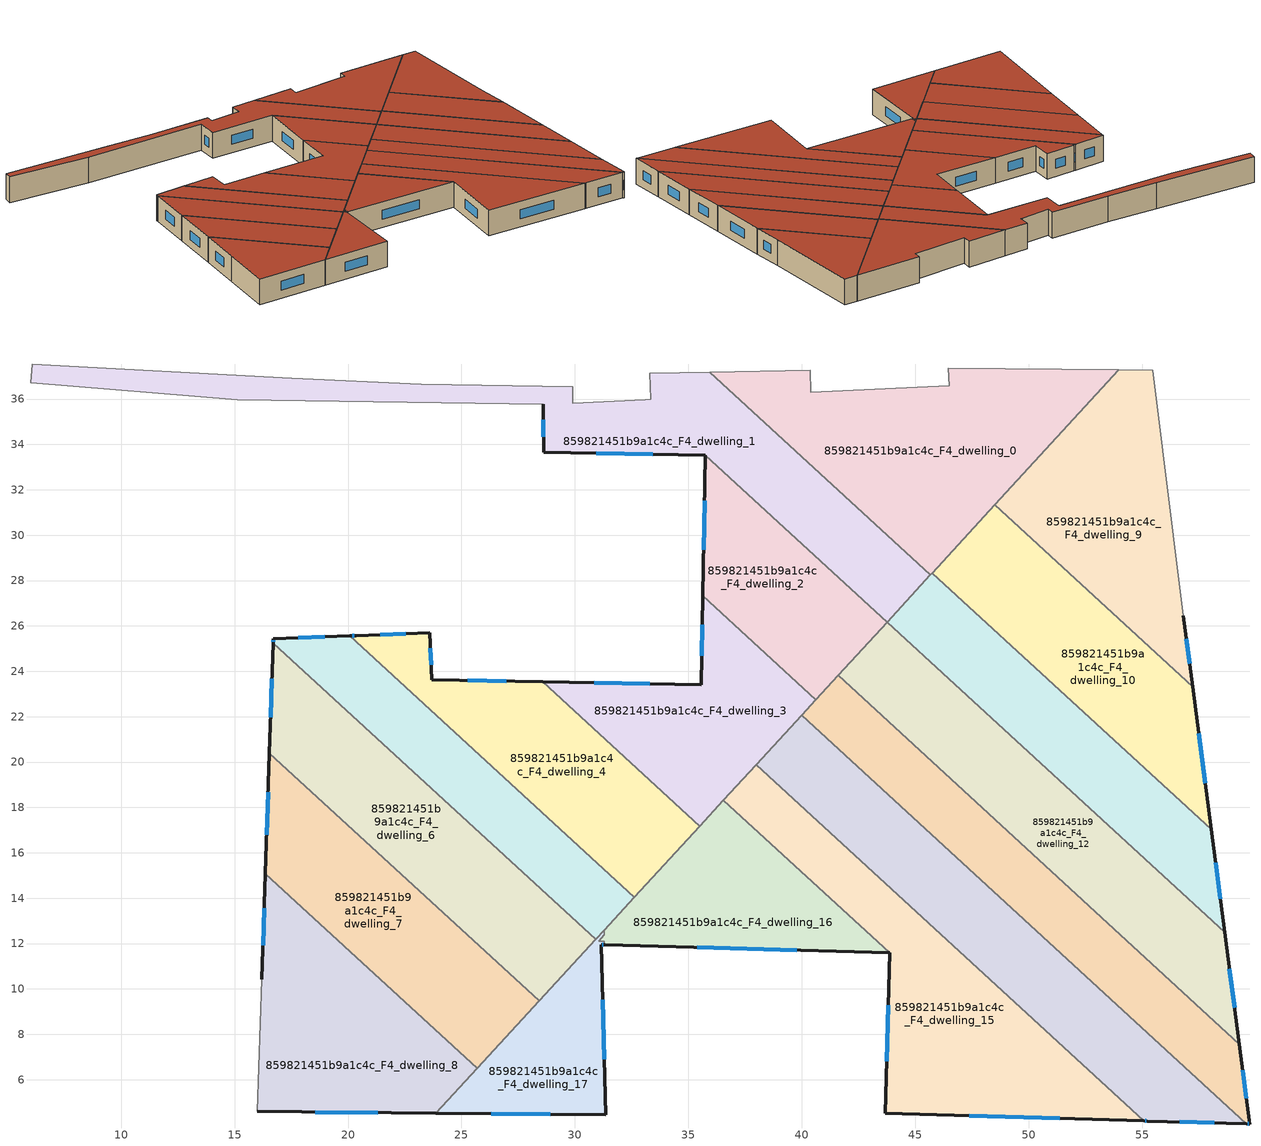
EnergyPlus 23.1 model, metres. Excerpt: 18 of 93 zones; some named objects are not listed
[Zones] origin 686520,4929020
859821451b9a1c4c_F4_dwelling_0
 floor to 859821451b9a1c4c_F3_dwelling_0 (EU_floor_Construction): 53.98,37.29 45.67,28.25 35.95,37.19 40.37,37.27 40.41,36.31 46.5,36.59 46.46,37.35 z12
 wall adiabatic (EU_wall_Construction): 53.98,37.29 46.46,37.35 46.5,36.59 40.41,36.31 40.37,37.27 35.95,37.19 z12:15
 wall to 859821451b9a1c4c_F4_dwelling_1 (EU_wall_Construction): 35.95,37.19 45.67,28.25 z12:15
 wall to 859821451b9a1c4c_F4_dwelling_9 (EU_wall_Construction): 48.51,31.33 53.98,37.29 z12:15
 wall to 859821451b9a1c4c_F4_dwelling_10 (EU_wall_Construction): 45.75,28.33 48.51,31.33 z12:15
 wall to 859821451b9a1c4c_F4_dwelling_11 (EU_wall_Construction): 45.67,28.25 45.75,28.33 z12:15
 roof outside (EU_roof_Construction): 45.67,28.25 53.98,37.29 46.46,37.35 46.5,36.59 40.41,36.31 40.37,37.27 35.95,37.19 z15
859821451b9a1c4c_F4_dwelling_1
 floor to 859821451b9a1c4c_F3_dwelling_1 (EU_floor_Construction): 45.67,28.25 43.76,26.17 35.76,33.53 28.63,33.66 28.6,35.77 15.13,35.97 6.02,36.73 6.08,37.55 17.53,36.93 23.24,36.66 29.9,36.54 29.92,35.83 33.09,35.98 33.34,35.99 33.3,37.13 35.95,37.19 z12
 wall outside (EU_wall_Construction): 28.6,35.77 28.63,33.66 35.76,33.53 z12:15
 wall adiabatic (EU_wall_Construction): 35.95,37.19 33.3,37.13 33.34,35.99 33.09,35.98 29.92,35.83 29.9,36.54 23.24,36.66 17.53,36.93 6.08,37.55 6.02,36.73 15.13,35.97 28.6,35.77 z12:15
 wall to 859821451b9a1c4c_F4_dwelling_2 (EU_wall_Construction): 35.76,33.53 43.76,26.17 z12:15
 wall to 859821451b9a1c4c_F4_dwelling_11 (EU_wall_Construction): 43.76,26.17 45.67,28.25 z12:15
 window (EU_Window_Construction): 30.94,33.61 33.44,33.57 / 28.61,35.08 28.62,34.34 z12.98:14.02
 roof outside (EU_roof_Construction): 43.76,26.17 45.67,28.25 35.95,37.19 33.3,37.13 33.34,35.99 33.09,35.98 29.92,35.83 29.9,36.54 23.24,36.66 17.53,36.93 6.08,37.55 6.02,36.73 15.13,35.97 28.6,35.77 28.63,33.66 35.76,33.53 z15
859821451b9a1c4c_F4_dwelling_10
 floor to 859821451b9a1c4c_F3_dwelling_10 (EU_floor_Construction): 57.23,23.32 58.05,17.03 45.75,28.33 48.51,31.33 z12
 wall outside (EU_wall_Construction): 58.05,17.03 57.23,23.32 z12:15
 wall to 859821451b9a1c4c_F4_dwelling_9 (EU_wall_Construction): 57.23,23.32 48.51,31.33 z12:15
 wall to 859821451b9a1c4c_F4_dwelling_11 (EU_wall_Construction): 45.75,28.33 58.05,17.03 z12:15
 window (EU_Window_Construction): 57.78,19.08 57.49,21.27 z12.98:14.02
 roof outside (EU_roof_Construction): 58.05,17.03 57.23,23.32 48.51,31.33 45.75,28.33 z15
859821451b9a1c4c_F4_dwelling_11
 floor to 859821451b9a1c4c_F3_dwelling_11 (EU_floor_Construction): 58.05,17.03 58.64,12.5 43.76,26.17 45.75,28.33 z12
 wall outside (EU_wall_Construction): 58.64,12.5 58.05,17.03 z12:15
 wall to 859821451b9a1c4c_F4_dwelling_12 (EU_wall_Construction): 43.76,26.17 58.64,12.5 z12:15
 window (EU_Window_Construction): 58.45,13.97 58.24,15.56 z12.98:14.02
 roof outside (EU_roof_Construction): 58.64,12.5 58.05,17.03 45.75,28.33 43.76,26.17 z15
859821451b9a1c4c_F4_dwelling_12
 floor to 859821451b9a1c4c_F3_dwelling_12 (EU_floor_Construction): 58.64,12.5 59.29,7.57 41.6,23.82 43.76,26.17 z12
 wall outside (EU_wall_Construction): 59.29,7.57 58.64,12.5 z12:15
 wall to 859821451b9a1c4c_F4_dwelling_13 (EU_wall_Construction): 41.6,23.82 59.29,7.57 z12:15
 wall to 859821451b9a1c4c_F4_dwelling_2 (EU_wall_Construction): 43.76,26.17 41.6,23.82 z12:15
 window (EU_Window_Construction): 59.08,9.17 58.85,10.9 z12.98:14.02
 roof outside (EU_roof_Construction): 59.29,7.57 58.64,12.5 43.76,26.17 41.6,23.82 z15
859821451b9a1c4c_F4_dwelling_13
 floor to 859821451b9a1c4c_F3_dwelling_13 (EU_floor_Construction): 59.29,7.57 59.74,4.05 59.6,4.05 39.99,22.07 41.6,23.82 z12
 wall outside (EU_wall_Construction): 59.6,4.05 59.74,4.05 59.29,7.57 z12:15
 wall to 859821451b9a1c4c_F4_dwelling_14 (EU_wall_Construction): 39.99,22.07 59.6,4.05 z12:15
 wall to 859821451b9a1c4c_F4_dwelling_3 (EU_wall_Construction): 40.63,22.76 39.99,22.07 z12:15
 wall to 859821451b9a1c4c_F4_dwelling_2 (EU_wall_Construction): 41.6,23.82 40.63,22.76 z12:15
 window (EU_Window_Construction): 59.6,5.19 59.43,6.42 / 59.65,4.05 59.7,4.05 z12.98:14.02
 roof outside (EU_roof_Construction): 59.74,4.05 59.29,7.57 41.6,23.82 39.99,22.07 59.6,4.05 z15
859821451b9a1c4c_F4_dwelling_14
 floor to 859821451b9a1c4c_F3_dwelling_14 (EU_floor_Construction): 59.6,4.05 55.24,4.18 55.08,4.18 37.99,19.89 39.99,22.07 z12
 wall outside (EU_wall_Construction): 55.08,4.18 55.24,4.18 59.6,4.05 z12:15
 wall to 859821451b9a1c4c_F4_dwelling_15 (EU_wall_Construction): 37.99,19.89 55.08,4.18 z12:15
 wall to 859821451b9a1c4c_F4_dwelling_3 (EU_wall_Construction): 39.99,22.07 37.99,19.89 z12:15
 window (EU_Window_Construction): 56.66,4.14 58.18,4.09 / 55.13,4.18 55.19,4.18 z12.98:14.02
 roof outside (EU_roof_Construction): 59.6,4.05 39.99,22.07 37.99,19.89 55.08,4.18 55.24,4.18 z15
859821451b9a1c4c_F4_dwelling_15
 floor to 859821451b9a1c4c_F3_dwelling_15 (EU_floor_Construction): 43.88,11.59 36.55,18.32 37.99,19.89 55.08,4.18 43.68,4.52 z12
 wall outside (EU_wall_Construction): 43.88,11.59 43.68,4.52 55.08,4.18 z12:15
 wall to 859821451b9a1c4c_F4_dwelling_16 (EU_wall_Construction): 36.55,18.32 43.88,11.59 z12:15
 wall to 859821451b9a1c4c_F4_dwelling_3 (EU_wall_Construction): 37.99,19.89 36.55,18.32 z12:15
 window (EU_Window_Construction): 47.39,4.41 51.37,4.29 / 43.81,9.29 43.74,6.82 z12.98:14.02
 roof outside (EU_roof_Construction): 55.08,4.18 37.99,19.89 36.55,18.32 43.88,11.59 43.68,4.52 z15
859821451b9a1c4c_F4_dwelling_16
 floor to 859821451b9a1c4c_F3_dwelling_16 (EU_floor_Construction): 43.88,11.59 31.31,11.95 31.3,12.1 31.05,12.11 31.3,12.38 31.29,12.6 36.55,18.32 z12
 wall outside (EU_wall_Construction): 31.31,11.95 43.88,11.59 z12:15
 wall to 859821451b9a1c4c_F4_dwelling_17 (EU_wall_Construction): 31.29,12.6 31.3,12.38 31.05,12.11 31.3,12.1 31.31,11.95 z12:15
 wall to 859821451b9a1c4c_F4_dwelling_4 (EU_wall_Construction): 35.5,17.18 32.62,14.05 z12:15
 wall to 859821451b9a1c4c_F4_dwelling_5 (EU_wall_Construction): 32.62,14.04 31.29,12.6 z12:15
 wall to 859821451b9a1c4c_F4_dwelling_3 (EU_wall_Construction): 36.55,18.32 35.5,17.18 z12:15
 window (EU_Window_Construction): 35.39,11.83 39.79,11.71 z12.98:14.02
 roof outside (EU_roof_Construction): 43.88,11.59 36.55,18.32 31.29,12.6 31.3,12.38 31.05,12.11 31.3,12.1 31.31,11.95 z15
859821451b9a1c4c_F4_dwelling_17
 floor to 859821451b9a1c4c_F3_dwelling_17 (EU_floor_Construction): 31.29,12.6 31.3,12.38 31.05,12.11 31.3,12.1 31.31,11.95 31.16,11.96 31.36,4.46 23.87,4.53 z12
 wall outside (EU_wall_Construction): 23.87,4.53 31.36,4.46 31.16,11.96 31.31,11.95 z12:15
 wall to 859821451b9a1c4c_F4_dwelling_7 (EU_wall_Construction): 28.42,9.48 25.69,6.5 z12:15
 wall to 859821451b9a1c4c_F4_dwelling_6 (EU_wall_Construction): 30.91,12.18 28.42,9.48 z12:15
 wall to 859821451b9a1c4c_F4_dwelling_8 (EU_wall_Construction): 25.69,6.5 23.87,4.53 z12:15
 wall to 859821451b9a1c4c_F4_dwelling_5 (EU_wall_Construction): 31.29,12.6 30.91,12.18 z12:15
 window (EU_Window_Construction): 31.2,11.96 31.26,11.95 / 31.29,6.9 31.22,9.52 / 26.31,4.5 28.92,4.48 z12.98:14.02
 roof outside (EU_roof_Construction): 31.36,4.46 31.16,11.96 31.31,11.95 31.3,12.1 31.05,12.11 31.3,12.38 31.29,12.6 23.87,4.53 z15
859821451b9a1c4c_F4_dwelling_2
 floor to 859821451b9a1c4c_F3_dwelling_2 (EU_floor_Construction): 43.76,26.17 40.62,22.76 35.64,27.34 35.76,33.53 z12
 wall outside (EU_wall_Construction): 35.76,33.53 35.64,27.34 z12:15
 wall to 859821451b9a1c4c_F4_dwelling_3 (EU_wall_Construction): 35.64,27.34 40.62,22.76 z12:15
 window (EU_Window_Construction): 35.72,31.51 35.68,29.35 z12.98:14.02
 roof outside (EU_roof_Construction): 40.62,22.76 43.76,26.17 35.76,33.53 35.64,27.34 z15
859821451b9a1c4c_F4_dwelling_3
 floor to 859821451b9a1c4c_F3_dwelling_3 (EU_floor_Construction): 40.62,22.76 35.5,17.18 28.57,23.54 35.57,23.41 35.64,27.34 z12
 wall outside (EU_wall_Construction): 35.64,27.34 35.57,23.41 28.57,23.54 z12:15
 wall to 859821451b9a1c4c_F4_dwelling_4 (EU_wall_Construction): 28.57,23.54 35.5,17.18 z12:15
 window (EU_Window_Construction): 35.62,26.06 35.59,24.69 / 33.29,23.45 30.85,23.49 z12.98:14.02
 roof outside (EU_roof_Construction): 35.5,17.18 40.62,22.76 35.64,27.34 35.57,23.41 28.57,23.54 z15
859821451b9a1c4c_F4_dwelling_4
 floor to 859821451b9a1c4c_F3_dwelling_4 (EU_floor_Construction): 28.57,23.54 35.5,17.18 32.62,14.04 20.08,25.57 20.37,25.58 23.61,25.7 23.69,23.63 z12
 wall outside (EU_wall_Construction): 28.57,23.54 23.69,23.63 23.61,25.7 20.37,25.58 20.08,25.57 z12:15
 wall to 859821451b9a1c4c_F4_dwelling_5 (EU_wall_Construction): 20.08,25.57 32.62,14.04 z12:15
 window (EU_Window_Construction): 22.55,25.66 21.42,25.61 / 23.66,24.3 23.63,25.02 / 26.99,23.57 25.28,23.6 / 20.27,25.57 20.18,25.57 z12.98:14.02
 roof outside (EU_roof_Construction): 32.62,14.04 35.5,17.18 28.57,23.54 23.69,23.63 23.61,25.7 20.37,25.58 20.08,25.57 z15
859821451b9a1c4c_F4_dwelling_5
 floor to 859821451b9a1c4c_F3_dwelling_5 (EU_floor_Construction): 32.62,14.04 30.91,12.18 16.7,25.24 16.71,25.44 20.08,25.57 z12
 wall outside (EU_wall_Construction): 20.08,25.57 16.71,25.44 16.7,25.24 z12:15
 wall to 859821451b9a1c4c_F4_dwelling_6 (EU_wall_Construction): 16.7,25.24 30.91,12.18 z12:15
 window (EU_Window_Construction): 16.7,25.37 16.7,25.3 / 18.98,25.52 17.8,25.48 z12.98:14.02
 roof outside (EU_roof_Construction): 30.91,12.18 32.62,14.04 20.08,25.57 16.71,25.44 16.7,25.24 z15
859821451b9a1c4c_F4_dwelling_6
 floor to 859821451b9a1c4c_F3_dwelling_6 (EU_floor_Construction): 30.91,12.18 28.42,9.47 16.54,20.39 16.7,25.24 z12
 wall outside (EU_wall_Construction): 16.7,25.24 16.54,20.39 z12:15
 wall to 859821451b9a1c4c_F4_dwelling_7 (EU_wall_Construction): 16.54,20.39 28.42,9.47 z12:15
 window (EU_Window_Construction): 16.65,23.66 16.59,21.97 z12.98:14.02
 roof outside (EU_roof_Construction): 28.42,9.47 30.91,12.18 16.7,25.24 16.54,20.39 z15
859821451b9a1c4c_F4_dwelling_7
 floor to 859821451b9a1c4c_F3_dwelling_7 (EU_floor_Construction): 28.42,9.47 25.69,6.5 16.36,15.07 16.54,20.39 z12
 wall outside (EU_wall_Construction): 16.54,20.39 16.36,15.07 z12:15
 wall to 859821451b9a1c4c_F4_dwelling_8 (EU_wall_Construction): 16.36,15.07 25.69,6.5 z12:15
 window (EU_Window_Construction): 16.48,18.66 16.42,16.8 z12.98:14.02
 roof outside (EU_roof_Construction): 25.69,6.5 28.42,9.47 16.54,20.39 16.36,15.07 z15
859821451b9a1c4c_F4_dwelling_8
 floor to 859821451b9a1c4c_F3_dwelling_8 (EU_floor_Construction): 25.69,6.5 23.87,4.53 16,4.6 16.21,10.42 16.36,15.07 z12
 wall outside (EU_wall_Construction): 16.36,15.07 16.21,10.42 / 16,4.6 23.87,4.53 z12:15
 wall adiabatic (EU_wall_Construction): 16.21,10.42 16,4.6 z12:15
 window (EU_Window_Construction): 16.31,13.56 16.26,11.93 / 18.56,4.57 21.31,4.55 z12.98:14.02
 roof outside (EU_roof_Construction): 23.87,4.53 25.69,6.5 16.36,15.07 16.21,10.42 16,4.6 z15
859821451b9a1c4c_F4_dwelling_9
 floor to 859821451b9a1c4c_F3_dwelling_9 (EU_floor_Construction): 55.47,37.27 56.82,26.46 57.23,23.32 48.51,31.33 53.98,37.29 z12
 wall outside (EU_wall_Construction): 57.23,23.32 56.82,26.46 z12:15
 wall adiabatic (EU_wall_Construction): 56.82,26.46 55.47,37.27 53.98,37.29 z12:15
 window (EU_Window_Construction): 57.09,24.34 56.95,25.44 z12.98:14.02
 roof outside (EU_roof_Construction): 57.23,23.32 56.82,26.46 55.47,37.27 53.98,37.29 48.51,31.33 z15
[Building]
EU S2 Campaign: North Axis=0; Terrain=City; Solar Distribution=FullExterior
[Site:Location]
Bologna: Latitude=44.5; Longitude=11.25; Time Zone=1; Elevation=37
[SizingPeriod:WeatherFileDays]
AnnualSizingPeriod: Begin Month=1; Begin Day of Month=1; End Month=12; End Day of Month=31; Day of Week for Start Day=Monday; Use Weather File Daylight Saving Period=No; Use Weather File Rain and Snow Indicators=No
[MATERIAL]
EU_InternalMass_Material: Roughness=MediumRough; Thickness=0.1; Conductivity=1; Density=1800; Specific Heat=900; Thermal Absorptance=0.9; Solar Absorptance=0.7; Visible Absorptance=0.7
[MATERIAL:NOMASS] Roughness=MediumRough; Thermal Absorptance=0.9; Solar Absorptance=0.7; Visible Absorptance=0.7
Name | Thermal Resistance
EU_wall_NoMass | 0.905828
EU_roof_NoMass | 0.37593
EU_floor_NoMass | 0.67114
[WINDOWMATERIAL:SIMPLEGLAZINGSYSTEM]
EU_Window_SimpleGlazing: UFactor=4.52486; Solar Heat Gain Coefficient=0.85; Visible Transmittance=0.85
[CONSTRUCTION]
EU_wall_Construction: EU_wall_NoMass
EU_roof_Construction: EU_roof_NoMass
EU_floor_Construction: EU_floor_NoMass
EU_Window_Construction: EU_Window_SimpleGlazing
EU_InternalMass_Construction: EU_InternalMass_Material
[ZONE] Type=1; Multiplier=1; Ceiling Height=autocalculate; Floor Area=autocalculate; Part of Total Floor Area=Yes
Name | Volume
859821451b9a1c4c_F4_dwelling_0 | 230.462
859821451b9a1c4c_F4_dwelling_1 | 226.295
859821451b9a1c4c_F4_dwelling_10 | 174.589
859821451b9a1c4c_F4_dwelling_11 | 162.484
859821451b9a1c4c_F4_dwelling_12 | 211.961
859821451b9a1c4c_F4_dwelling_13 | 181.116
859821451b9a1c4c_F4_dwelling_14 | 221.312
859821451b9a1c4c_F4_dwelling_15 | 227.13
859821451b9a1c4c_F4_dwelling_16 | 128.26
859821451b9a1c4c_F4_dwelling_17 | 89.7004
859821451b9a1c4c_F4_dwelling_2 | 122.695
859821451b9a1c4c_F4_dwelling_3 | 142.6
859821451b9a1c4c_F4_dwelling_4 | 165.773
859821451b9a1c4c_F4_dwelling_5 | 138.737
859821451b9a1c4c_F4_dwelling_6 | 195.503
859821451b9a1c4c_F4_dwelling_7 | 174.573
859821451b9a1c4c_F4_dwelling_8 | 174.578
859821451b9a1c4c_F4_dwelling_9 | 174.574
[INTERNALMASS] Construction=EU_InternalMass_Construction
Name | Zone or ZoneList | Surface Area
859821451b9a1c4c_F4_dwelling_0_EU_InternalMass | 859821451b9a1c4c_F4_dwelling_0 | 76.826
859821451b9a1c4c_F4_dwelling_1_EU_InternalMass | 859821451b9a1c4c_F4_dwelling_1 | 75.4284
859821451b9a1c4c_F4_dwelling_2_EU_InternalMass | 859821451b9a1c4c_F4_dwelling_2 | 40.8983
859821451b9a1c4c_F4_dwelling_3_EU_InternalMass | 859821451b9a1c4c_F4_dwelling_3 | 47.5336
859821451b9a1c4c_F4_dwelling_4_EU_InternalMass | 859821451b9a1c4c_F4_dwelling_4 | 55.2647
859821451b9a1c4c_F4_dwelling_5_EU_InternalMass | 859821451b9a1c4c_F4_dwelling_5 | 46.2371
859821451b9a1c4c_F4_dwelling_6_EU_InternalMass | 859821451b9a1c4c_F4_dwelling_6 | 65.1678
859821451b9a1c4c_F4_dwelling_7_EU_InternalMass | 859821451b9a1c4c_F4_dwelling_7 | 58.1911
859821451b9a1c4c_F4_dwelling_8_EU_InternalMass | 859821451b9a1c4c_F4_dwelling_8 | 58.1927
859821451b9a1c4c_F4_dwelling_9_EU_InternalMass | 859821451b9a1c4c_F4_dwelling_9 | 58.1914
859821451b9a1c4c_F4_dwelling_10_EU_InternalMass | 859821451b9a1c4c_F4_dwelling_10 | 58.1961
859821451b9a1c4c_F4_dwelling_11_EU_InternalMass | 859821451b9a1c4c_F4_dwelling_11 | 54.1612
859821451b9a1c4c_F4_dwelling_12_EU_InternalMass | 859821451b9a1c4c_F4_dwelling_12 | 70.6537
859821451b9a1c4c_F4_dwelling_13_EU_InternalMass | 859821451b9a1c4c_F4_dwelling_13 | 60.3807
859821451b9a1c4c_F4_dwelling_14_EU_InternalMass | 859821451b9a1c4c_F4_dwelling_14 | 73.7793
859821451b9a1c4c_F4_dwelling_15_EU_InternalMass | 859821451b9a1c4c_F4_dwelling_15 | 75.6934
859821451b9a1c4c_F4_dwelling_16_EU_InternalMass | 859821451b9a1c4c_F4_dwelling_16 | 42.7539
859821451b9a1c4c_F4_dwelling_17_EU_InternalMass | 859821451b9a1c4c_F4_dwelling_17 | 29.9001
[OTHEREQUIPMENT] Fuel Type=Electricity; Design Level Calculation Method=Watts/Area; Power per Zone Floor Area=1; Fraction Latent=0; Fraction Radiant=0; Fraction Lost=0; Carbon Dioxide Generation Rate=0; EndUse Subcategory=EU_Step8_InternalGains
Name | Zone or ZoneList or Space or SpaceList | Schedule
EU_Step8_InternalGain_859821451b9a1c4c_F4_dwelling_0_f000 | 859821451b9a1c4c_F4_dwelling_0 | EU_Step8_GainSchedule_859821451b9a1c4c_F4_dwelling_0_f000
EU_Step8_InternalGain_859821451b9a1c4c_F4_dwelling_1_f000 | 859821451b9a1c4c_F4_dwelling_1 | EU_Step8_GainSchedule_859821451b9a1c4c_F4_dwelling_1_f000
EU_Step8_InternalGain_859821451b9a1c4c_F4_dwelling_2_f000 | 859821451b9a1c4c_F4_dwelling_2 | EU_Step8_GainSchedule_859821451b9a1c4c_F4_dwelling_2_f000
EU_Step8_InternalGain_859821451b9a1c4c_F4_dwelling_3_f000 | 859821451b9a1c4c_F4_dwelling_3 | EU_Step8_GainSchedule_859821451b9a1c4c_F4_dwelling_3_f000
EU_Step8_InternalGain_859821451b9a1c4c_F4_dwelling_4_f000 | 859821451b9a1c4c_F4_dwelling_4 | EU_Step8_GainSchedule_859821451b9a1c4c_F4_dwelling_4_f000
EU_Step8_InternalGain_859821451b9a1c4c_F4_dwelling_5_f000 | 859821451b9a1c4c_F4_dwelling_5 | EU_Step8_GainSchedule_859821451b9a1c4c_F4_dwelling_5_f000
EU_Step8_InternalGain_859821451b9a1c4c_F4_dwelling_6_f000 | 859821451b9a1c4c_F4_dwelling_6 | EU_Step8_GainSchedule_859821451b9a1c4c_F4_dwelling_6_f000
EU_Step8_InternalGain_859821451b9a1c4c_F4_dwelling_7_f000 | 859821451b9a1c4c_F4_dwelling_7 | EU_Step8_GainSchedule_859821451b9a1c4c_F4_dwelling_7_f000
EU_Step8_InternalGain_859821451b9a1c4c_F4_dwelling_8_f000 | 859821451b9a1c4c_F4_dwelling_8 | EU_Step8_GainSchedule_859821451b9a1c4c_F4_dwelling_8_f000
EU_Step8_InternalGain_859821451b9a1c4c_F4_dwelling_9_f000 | 859821451b9a1c4c_F4_dwelling_9 | EU_Step8_GainSchedule_859821451b9a1c4c_F4_dwelling_9_f000
EU_Step8_InternalGain_859821451b9a1c4c_F4_dwelling_10_f000 | 859821451b9a1c4c_F4_dwelling_10 | EU_Step8_GainSchedule_859821451b9a1c4c_F4_dwelling_10_f000
EU_Step8_InternalGain_859821451b9a1c4c_F4_dwelling_11_f000 | 859821451b9a1c4c_F4_dwelling_11 | EU_Step8_GainSchedule_859821451b9a1c4c_F4_dwelling_11_f000
EU_Step8_InternalGain_859821451b9a1c4c_F4_dwelling_12_f000 | 859821451b9a1c4c_F4_dwelling_12 | EU_Step8_GainSchedule_859821451b9a1c4c_F4_dwelling_12_f000
EU_Step8_InternalGain_859821451b9a1c4c_F4_dwelling_13_f000 | 859821451b9a1c4c_F4_dwelling_13 | EU_Step8_GainSchedule_859821451b9a1c4c_F4_dwelling_13_f000
EU_Step8_InternalGain_859821451b9a1c4c_F4_dwelling_14_f000 | 859821451b9a1c4c_F4_dwelling_14 | EU_Step8_GainSchedule_859821451b9a1c4c_F4_dwelling_14_f000
EU_Step8_InternalGain_859821451b9a1c4c_F4_dwelling_15_f000 | 859821451b9a1c4c_F4_dwelling_15 | EU_Step8_GainSchedule_859821451b9a1c4c_F4_dwelling_15_f000
EU_Step8_InternalGain_859821451b9a1c4c_F4_dwelling_16_f000 | 859821451b9a1c4c_F4_dwelling_16 | EU_Step8_GainSchedule_859821451b9a1c4c_F4_dwelling_16_f000
EU_Step8_InternalGain_859821451b9a1c4c_F4_dwelling_17_f000 | 859821451b9a1c4c_F4_dwelling_17 | EU_Step8_GainSchedule_859821451b9a1c4c_F4_dwelling_17_f000
[ZONEVENTILATION:DESIGNFLOWRATE] Schedule=EU_AlwaysOn; Design Flow Rate Calculation Method=AirChanges/Hour; Air Changes per Hour=0.73129; Ventilation Type=Natural; Fan Pressure Rise=0; Fan Total Efficiency=1; Constant Term Coefficient=1; Temperature Term Coefficient=0; Velocity Term Coefficient=0; Velocity Squared Term Coefficient=0; Minimum Indoor Temperature=-100; Maximum Indoor Temperature=100; Delta Temperature=-100; Minimum Outdoor Temperature=-100; Maximum Outdoor Temperature=100; Maximum Wind Speed=40
Name | Zone or ZoneList or Space or SpaceList
EU_ConstantAir_859821451b9a1c4c_F4_dwelling_0 | 859821451b9a1c4c_F4_dwelling_0
EU_ConstantAir_859821451b9a1c4c_F4_dwelling_1 | 859821451b9a1c4c_F4_dwelling_1
EU_ConstantAir_859821451b9a1c4c_F4_dwelling_2 | 859821451b9a1c4c_F4_dwelling_2
EU_ConstantAir_859821451b9a1c4c_F4_dwelling_3 | 859821451b9a1c4c_F4_dwelling_3
EU_ConstantAir_859821451b9a1c4c_F4_dwelling_4 | 859821451b9a1c4c_F4_dwelling_4
EU_ConstantAir_859821451b9a1c4c_F4_dwelling_5 | 859821451b9a1c4c_F4_dwelling_5
EU_ConstantAir_859821451b9a1c4c_F4_dwelling_6 | 859821451b9a1c4c_F4_dwelling_6
EU_ConstantAir_859821451b9a1c4c_F4_dwelling_7 | 859821451b9a1c4c_F4_dwelling_7
EU_ConstantAir_859821451b9a1c4c_F4_dwelling_8 | 859821451b9a1c4c_F4_dwelling_8
EU_ConstantAir_859821451b9a1c4c_F4_dwelling_9 | 859821451b9a1c4c_F4_dwelling_9
EU_ConstantAir_859821451b9a1c4c_F4_dwelling_10 | 859821451b9a1c4c_F4_dwelling_10
EU_ConstantAir_859821451b9a1c4c_F4_dwelling_11 | 859821451b9a1c4c_F4_dwelling_11
EU_ConstantAir_859821451b9a1c4c_F4_dwelling_12 | 859821451b9a1c4c_F4_dwelling_12
EU_ConstantAir_859821451b9a1c4c_F4_dwelling_13 | 859821451b9a1c4c_F4_dwelling_13
EU_ConstantAir_859821451b9a1c4c_F4_dwelling_14 | 859821451b9a1c4c_F4_dwelling_14
EU_ConstantAir_859821451b9a1c4c_F4_dwelling_15 | 859821451b9a1c4c_F4_dwelling_15
EU_ConstantAir_859821451b9a1c4c_F4_dwelling_16 | 859821451b9a1c4c_F4_dwelling_16
EU_ConstantAir_859821451b9a1c4c_F4_dwelling_17 | 859821451b9a1c4c_F4_dwelling_17
[HVACTEMPLATE:ZONE:IDEALLOADSAIRSYSTEM] System Availability Schedule=EU_AlwaysOn; Maximum Heating Supply Air Temperature=50; Minimum Cooling Supply Air Temperature=13; Maximum Heating Supply Air Humidity Ratio=0.0156; Minimum Cooling Supply Air Humidity Ratio=0.0077; Heating Limit=NoLimit; Cooling Limit=NoLimit; Heating Availability Schedule=EU_AlwaysOn; Cooling Availability Schedule=EU_CoolingOff; Dehumidification Control Type=ConstantSensibleHeatRatio; Cooling Sensible Heat Ratio=0.7; Dehumidification Setpoint=60; Humidification Control Type=None; Humidification Setpoint=30; Outdoor Air Method=None; Outdoor Air Flow Rate per Person=0.00944; Outdoor Air Flow Rate per Zone Floor Area=0; Outdoor Air Flow Rate per Zone=0; Demand Controlled Ventilation Type=None; Outdoor Air Economizer Type=NoEconomizer; Heat Recovery Type=None; Sensible Heat Recovery Effectiveness=0.7; Latent Heat Recovery Effectiveness=0.65
Name | Template Thermostat
859821451b9a1c4c_F4_dwelling_0 | EU_HeatOnly_859821451b9a1c4c_F4_dwelling_0
859821451b9a1c4c_F4_dwelling_1 | EU_HeatOnly_859821451b9a1c4c_F4_dwelling_1
859821451b9a1c4c_F4_dwelling_2 | EU_HeatOnly_859821451b9a1c4c_F4_dwelling_2
859821451b9a1c4c_F4_dwelling_3 | EU_HeatOnly_859821451b9a1c4c_F4_dwelling_3
859821451b9a1c4c_F4_dwelling_4 | EU_HeatOnly_859821451b9a1c4c_F4_dwelling_4
859821451b9a1c4c_F4_dwelling_5 | EU_HeatOnly_859821451b9a1c4c_F4_dwelling_5
859821451b9a1c4c_F4_dwelling_6 | EU_HeatOnly_859821451b9a1c4c_F4_dwelling_6
859821451b9a1c4c_F4_dwelling_7 | EU_HeatOnly_859821451b9a1c4c_F4_dwelling_7
859821451b9a1c4c_F4_dwelling_8 | EU_HeatOnly_859821451b9a1c4c_F4_dwelling_8
859821451b9a1c4c_F4_dwelling_9 | EU_HeatOnly_859821451b9a1c4c_F4_dwelling_9
859821451b9a1c4c_F4_dwelling_10 | EU_HeatOnly_859821451b9a1c4c_F4_dwelling_10
859821451b9a1c4c_F4_dwelling_11 | EU_HeatOnly_859821451b9a1c4c_F4_dwelling_11
859821451b9a1c4c_F4_dwelling_12 | EU_HeatOnly_859821451b9a1c4c_F4_dwelling_12
859821451b9a1c4c_F4_dwelling_13 | EU_HeatOnly_859821451b9a1c4c_F4_dwelling_13
859821451b9a1c4c_F4_dwelling_14 | EU_HeatOnly_859821451b9a1c4c_F4_dwelling_14
859821451b9a1c4c_F4_dwelling_15 | EU_HeatOnly_859821451b9a1c4c_F4_dwelling_15
859821451b9a1c4c_F4_dwelling_16 | EU_HeatOnly_859821451b9a1c4c_F4_dwelling_16
859821451b9a1c4c_F4_dwelling_17 | EU_HeatOnly_859821451b9a1c4c_F4_dwelling_17
[SIZING:ZONE] Zone Cooling Design Supply Air Temperature Input Method=SupplyAirTemperature; Zone Cooling Design Supply Air Temperature=13; Zone Heating Design Supply Air Temperature Input Method=SupplyAirTemperature; Zone Heating Design Supply Air Temperature=50; Zone Cooling Design Supply Air Humidity Ratio=0.008; Zone Heating Design Supply Air Humidity Ratio=0.008; Cooling Design Air Flow Method=DesignDay; Cooling Design Air Flow Rate=0; Cooling Minimum Air Flow per Zone Floor Area=0.000762; Cooling Minimum Air Flow=0; Cooling Minimum Air Flow Fraction=0.2; Heating Design Air Flow Method=DesignDay; Heating Design Air Flow Rate=0; Heating Maximum Air Flow per Zone Floor Area=0.002032; Heating Maximum Air Flow=0.141576; Heating Maximum Air Flow Fraction=0.3; Account for Dedicated Outdoor Air System=No; Dedicated Outdoor Air System Control Strategy=NeutralSupplyAir; Dedicated Outdoor Air Low Setpoint Temperature for Design=autosize; Dedicated Outdoor Air High Setpoint Temperature for Design=autosize; Zone Load Sizing Method=Sensible Load Only No Latent Load; Zone Latent Cooling Design Supply Air Humidity Ratio Input Method=HumidityRatioDifference; Zone Cooling Design Supply Air Humidity Ratio Difference=0.005; Zone Latent Heating Design Supply Air Humidity Ratio Input Method=HumidityRatioDifference; Zone Humidification Design Supply Air Humidity Ratio Difference=0.005
859821451b9a1c4c_F4_dwelling_0; 859821451b9a1c4c_F4_dwelling_1; 859821451b9a1c4c_F4_dwelling_2; 859821451b9a1c4c_F4_dwelling_3; 859821451b9a1c4c_F4_dwelling_4; 859821451b9a1c4c_F4_dwelling_5; 859821451b9a1c4c_F4_dwelling_6; 859821451b9a1c4c_F4_dwelling_7; 859821451b9a1c4c_F4_dwelling_8; 859821451b9a1c4c_F4_dwelling_9; 859821451b9a1c4c_F4_dwelling_10; 859821451b9a1c4c_F4_dwelling_11; 859821451b9a1c4c_F4_dwelling_12; 859821451b9a1c4c_F4_dwelling_13; 859821451b9a1c4c_F4_dwelling_14; 859821451b9a1c4c_F4_dwelling_15; 859821451b9a1c4c_F4_dwelling_16; 859821451b9a1c4c_F4_dwelling_17
[SCHEDULE:CONSTANT]
Name | Hourly Value
EU_AlwaysOn | 1
EU_CoolingOff | 0
[SCHEDULE:FILE] Column Number=1; Rows to Skip at Top=0; Number of Hours of Data=8760; Column Separator=Comma; Interpolate to Timestep=No; Minutes per Item=60; Adjust Schedule for Daylight Savings=Yes
Name | File
EU_Step8_GainSchedule_859821451b9a1c4c_F4_dwelling_0_f000 | ../../schedules/859821451b9a1c4c/859821451b9a1c4c_F4_dwelling_0_f000_gain.csv
EU_Step8_GainSchedule_859821451b9a1c4c_F4_dwelling_1_f000 | ../../schedules/859821451b9a1c4c/859821451b9a1c4c_F4_dwelling_1_f000_gain.csv
EU_Step8_GainSchedule_859821451b9a1c4c_F4_dwelling_2_f000 | ../../schedules/859821451b9a1c4c/859821451b9a1c4c_F4_dwelling_2_f000_gain.csv
EU_Step8_GainSchedule_859821451b9a1c4c_F4_dwelling_3_f000 | ../../schedules/859821451b9a1c4c/859821451b9a1c4c_F4_dwelling_3_f000_gain.csv
EU_Step8_GainSchedule_859821451b9a1c4c_F4_dwelling_4_f000 | ../../schedules/859821451b9a1c4c/859821451b9a1c4c_F4_dwelling_4_f000_gain.csv
EU_Step8_GainSchedule_859821451b9a1c4c_F4_dwelling_5_f000 | ../../schedules/859821451b9a1c4c/859821451b9a1c4c_F4_dwelling_5_f000_gain.csv
EU_Step8_GainSchedule_859821451b9a1c4c_F4_dwelling_6_f000 | ../../schedules/859821451b9a1c4c/859821451b9a1c4c_F4_dwelling_6_f000_gain.csv
EU_Step8_GainSchedule_859821451b9a1c4c_F4_dwelling_7_f000 | ../../schedules/859821451b9a1c4c/859821451b9a1c4c_F4_dwelling_7_f000_gain.csv
EU_Step8_GainSchedule_859821451b9a1c4c_F4_dwelling_8_f000 | ../../schedules/859821451b9a1c4c/859821451b9a1c4c_F4_dwelling_8_f000_gain.csv
EU_Step8_GainSchedule_859821451b9a1c4c_F4_dwelling_9_f000 | ../../schedules/859821451b9a1c4c/859821451b9a1c4c_F4_dwelling_9_f000_gain.csv
EU_Step8_GainSchedule_859821451b9a1c4c_F4_dwelling_10_f000 | ../../schedules/859821451b9a1c4c/859821451b9a1c4c_F4_dwelling_10_f000_gain.csv
EU_Step8_GainSchedule_859821451b9a1c4c_F4_dwelling_11_f000 | ../../schedules/859821451b9a1c4c/859821451b9a1c4c_F4_dwelling_11_f000_gain.csv
EU_Step8_GainSchedule_859821451b9a1c4c_F4_dwelling_12_f000 | ../../schedules/859821451b9a1c4c/859821451b9a1c4c_F4_dwelling_12_f000_gain.csv
EU_Step8_GainSchedule_859821451b9a1c4c_F4_dwelling_13_f000 | ../../schedules/859821451b9a1c4c/859821451b9a1c4c_F4_dwelling_13_f000_gain.csv
EU_Step8_GainSchedule_859821451b9a1c4c_F4_dwelling_14_f000 | ../../schedules/859821451b9a1c4c/859821451b9a1c4c_F4_dwelling_14_f000_gain.csv
EU_Step8_GainSchedule_859821451b9a1c4c_F4_dwelling_15_f000 | ../../schedules/859821451b9a1c4c/859821451b9a1c4c_F4_dwelling_15_f000_gain.csv
EU_Step8_GainSchedule_859821451b9a1c4c_F4_dwelling_16_f000 | ../../schedules/859821451b9a1c4c/859821451b9a1c4c_F4_dwelling_16_f000_gain.csv
EU_Step8_GainSchedule_859821451b9a1c4c_F4_dwelling_17_f000 | ../../schedules/859821451b9a1c4c/859821451b9a1c4c_F4_dwelling_17_f000_gain.csv
